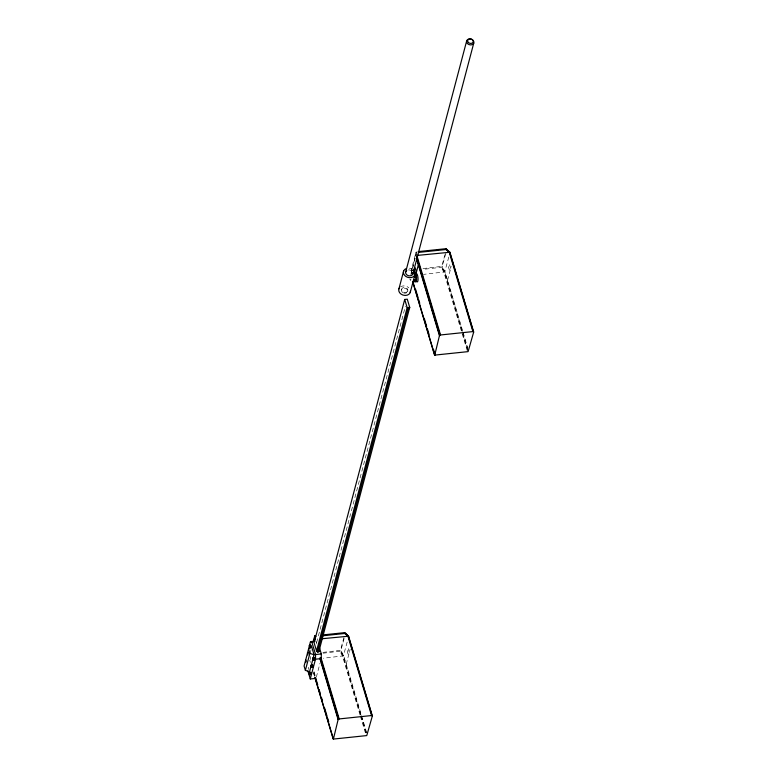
<?xml version="1.0" encoding="UTF-8"?>
<svg xmlns="http://www.w3.org/2000/svg" width="778" height="778" viewBox="0 0 778 778"><rect width="100%" height="100%" fill="white"/><g stroke="black" fill="none" stroke-linecap="round" stroke-linejoin="round"><path stroke-width="0.58" stroke-dasharray="3.89 2.92" d="M416.279 253.823L416.318 255.592M415.753 256.127L415.977 252.325L416.94 251.732L417.183 252.529L416.425 252.84L416.181 252.033M310.179 659.588L310.733 656.506M410.803 275.451L416.211 253.132M411.134 273.117L411.747 270.063M401.604 289.688L401.798 288.969M310.169 653.219L311.054 649.834M411.504 269.266L412.437 270.491L411.504 269.266L415.977 252.325M411.027 274.041L415.16 258.364M407.565 291.643L407.75 290.923A3.141 2.47 14.8 0 0 404.025 287.442A3.141 2.47 14.8 0 0 402.537 291.468A3.141 2.47 14.8 0 0 407.75 290.923M316.656 642.492L405.416 306.211M316.315 677.2L320.001 663.255M322.86 652.392L340.414 650.33L343.905 637.62M422.999 268.556L441.758 266.377L445.249 253.657M344.148 638.427L340.657 651.137L323.103 653.189M445.784 253.336L441.992 267.175L423.242 269.363M347.163 642.103L343.38 655.873L323.356 658.217M448.799 257.032L444.724 271.911L423.504 274.381M346.21 664.237L350.149 649.329M447.554 280.274L451.221 266.397M450.676 268.449L449.412 264.209L448.575 267.379L449.84 271.629M462.784 331.36L444.958 271.58L441.972 266.076M463.124 332.517L467.627 347.61M467.743 349.118L444.724 271.911L441.758 266.377M467.753 350.47L444.394 272.115L441.466 266.553M467.238 350.606L443.878 272.251L441 266.679M416.473 251.848L416.716 252.656M411.776 269.655L412.019 270.462M349.332 652.411L348.067 648.162L347.231 651.332L348.495 655.582M366.632 732.73L343.623 655.543L340.628 650.038M360.904 714.642L343.38 655.873L340.414 650.33M361.245 715.789L366.399 733.08M360.574 714.846L343.059 656.068L340.132 650.515M360.924 715.993L366.078 733.275M360.058 714.982L342.534 656.214L339.665 650.632M360.399 716.13L365.553 733.411M316.189 641.724L316.87 644.028M313.972 671.521L315.333 676.082M313.952 672.27L314.983 675.722M313.816 673.388L314.506 675.693M309.712 660.201L310.364 662.379M313.369 672.455L314.409 675.936M308.234 667.261L308.905 669.508M410.852 279.195A1.877 0.506 84 0 1 410.492 280.323A1.877 0.506 84 0 1 409.918 279.146M400.514 286.858A5.942 4.687 14.8 0 1 408.81 287.782M409.384 268.177A5.942 4.687 14.8 0 1 412.301 269.139M408.382 269.947A3.715 2.927 14.8 0 1 411.912 271.104M402.985 292.654A3.141 2.47 14.8 0 1 402.848 288.424A3.141 2.47 14.8 0 1 407.643 290.573A3.141 2.47 14.8 0 1 403.724 292.995"/><path stroke-width="1.17" d="M316.014 678.367L310.266 678.97L315.489 659.199L315.567 654.522L311.686 641.5L310.383 642.074L304.091 666.046L305.384 670.373L309.566 671.764L314.059 654.755L311.715 646.888L308.584 649.047L309.868 653.374L305.384 670.373M319.369 647.413L321.314 653.928L321.226 658.596L315.489 659.199M306.104 661.981L305.686 659.841L305.628 661.893M307.884 652.946L307.825 654.998M309.333 645.555L309.751 647.695L310.976 647.568L311.035 645.507L309.333 645.555L310.558 645.429M310.83 674.623L309.605 674.75L309.167 673.466L309.401 672.299L310.889 672.571L309.401 672.299M309.751 647.695L309.809 645.643M309.605 674.75L309.673 672.698M311.122 665.307L311.54 667.446L312.756 667.32L312.552 664.859L311.122 665.307L312.348 665.18M311.54 667.446L311.326 664.995M313.262 657.692L314.75 657.964L313.262 657.692L313.028 658.859L313.466 660.143L314.691 660.016M313.466 660.143L313.524 658.091M315.139 635.811L314.419 640.09L315.139 635.811L315.839 636.492L314.876 637.085L313.68 641.607M314.652 639.759L314.847 635.996M398.939 288.813L403.626 271.055M405.746 271.755L466.712 40.757M313.145 641.928L314.633 636.287M404.716 299.452L314.108 642.754L316.558 650.972L317.521 651.983L318.795 651.847L319.106 650.7L316.558 650.972L407.166 307.66L404.716 299.452L407.273 299.18L409.714 307.398L318.795 651.847M412.797 274.07L473.763 43.082A3.715 2.927 14.8 0 0 469.358 38.958A3.715 2.927 14.8 0 0 467.597 43.724A3.715 2.927 14.8 0 0 473.763 43.082M410.22 292.518L414.907 274.77M413.322 283.853L414.47 279.526A4.153 1.109 84 0 0 416.152 281.617A4.153 1.109 84 0 0 416.026 275.762A4.153 1.109 84 0 0 414.304 274.624M415.89 274.148L418.35 264.821M317.521 651.983L408.129 308.671L407.166 307.66L409.714 307.398L409.403 308.545L408.129 308.671M338.119 719.592L333.402 739.071L366.759 735.58L372.341 716.023L371.563 715.546L339.198 718.93L338.119 719.592L319.777 658.071M439.453 335.639L434.737 355.108L468.103 351.627L473.685 332.06L472.898 331.584L440.543 334.968L439.453 335.639L416.726 259.385M314.973 639.555L315.498 639.419M418.136 251.605L445.736 248.727L449.985 252.549L445.979 249.524L418.379 252.412M416.843 255.456L449.908 252.257L473.685 332.06M322.802 634.936L344.401 632.679L348.641 636.511L344.644 633.486L323.035 635.743M321.489 638.787L348.573 636.21L372.341 716.023M311.686 641.5L315.129 641.14M310.383 642.074L312.678 641.831M309.547 645.234L310.772 645.108M309.984 646.528L311.21 646.392M309.479 647.296L310.704 647.16M309.955 647.374L311.181 647.247M307.407 652.859L308.633 652.732M315.567 654.522L321.314 653.928M313.048 658.003L314.273 657.877M313.699 658.976L314.925 658.849M313.194 659.744L314.419 659.618M313.67 659.822L314.896 659.695M311.599 665.394L312.824 665.268M311.774 666.279L312.989 666.153M311.745 667.125L312.97 666.999M309.197 672.61L310.422 672.484M309.167 673.466L310.393 673.34M309.839 673.583L311.064 673.456M309.343 674.351L310.568 674.225M309.819 674.429L311.035 674.302M309.868 653.374L314.059 654.755M473.384 331.623L449.674 252.111L446.164 248.756M472.898 331.584L449.198 252.082L445.736 248.727M417.183 256.614L440.543 334.968M416.658 256.75L440.017 335.104M416.677 258.101L439.696 335.308M416.444 272.028L415.18 267.778L414.343 270.948L415.296 274.138M415.637 289.455L418.039 297.527M418.729 299.831L419.76 303.284M424.224 318.27L426.626 326.332M427.317 328.637L429.038 334.404M433.502 349.38L435.223 355.138M413.099 282.511L434.737 355.108M412.68 281.675L434.503 354.963M372.04 715.575L348.34 636.064L344.829 632.709M371.563 715.546L347.863 636.034L344.401 632.679M320.993 657.857L339.198 718.93M320.478 657.994L338.683 719.067M320.147 658.188L338.352 719.261M316.014 679.184L317.735 684.941M319.106 689.551L320.137 693.004M321.509 697.613L322.539 701.075M324.601 707.99L327.003 716.052M327.694 718.357L328.724 721.819M315.197 677.998L333.402 739.071M314.75 677.103L333.169 738.925M307.884 670.976L310.266 678.97M412.836 272.543A3.715 2.927 14.8 0 1 408.256 275.665A3.715 2.927 14.8 0 1 406.729 270.53M415.87 274.459A4.153 1.109 84 0 1 417.426 275.023A4.153 1.109 84 0 1 417.942 280.595A4.153 1.109 84 0 1 416.483 281.014M415.112 276.812A2.684 0.72 84 0 1 415.919 275.412M416.454 276.88A2.684 0.72 84 0 1 416.629 278.252M416.6 279.526A2.684 0.72 84 0 1 416.22 280.527M414.528 276.88A2.684 0.72 84 0 1 415.471 275.694A2.684 0.72 84 0 1 415.997 279.769A2.684 0.72 84 0 1 414.869 279.535M415.364 276.715A1.877 0.506 84 0 1 415.909 276.151M416.172 276.754A1.877 0.506 84 0 1 416.405 278.825A1.877 0.506 84 0 1 415.987 279.72M413.497 270.024A5.942 4.687 14.8 0 1 412.962 276.958A5.942 4.687 14.8 0 1 404.395 275.091A5.942 4.687 14.8 0 1 406.427 268.488M410.453 291.322A5.942 4.687 14.8 0 1 402.955 295.066A5.942 4.687 14.8 0 1 399.552 287.734M468.434 42.518A2.82 2.227 14.8 0 0 473.121 42.031A2.82 2.227 14.8 0 0 469.766 38.9A2.82 2.227 14.8 0 0 468.434 42.518"/></g></svg>
